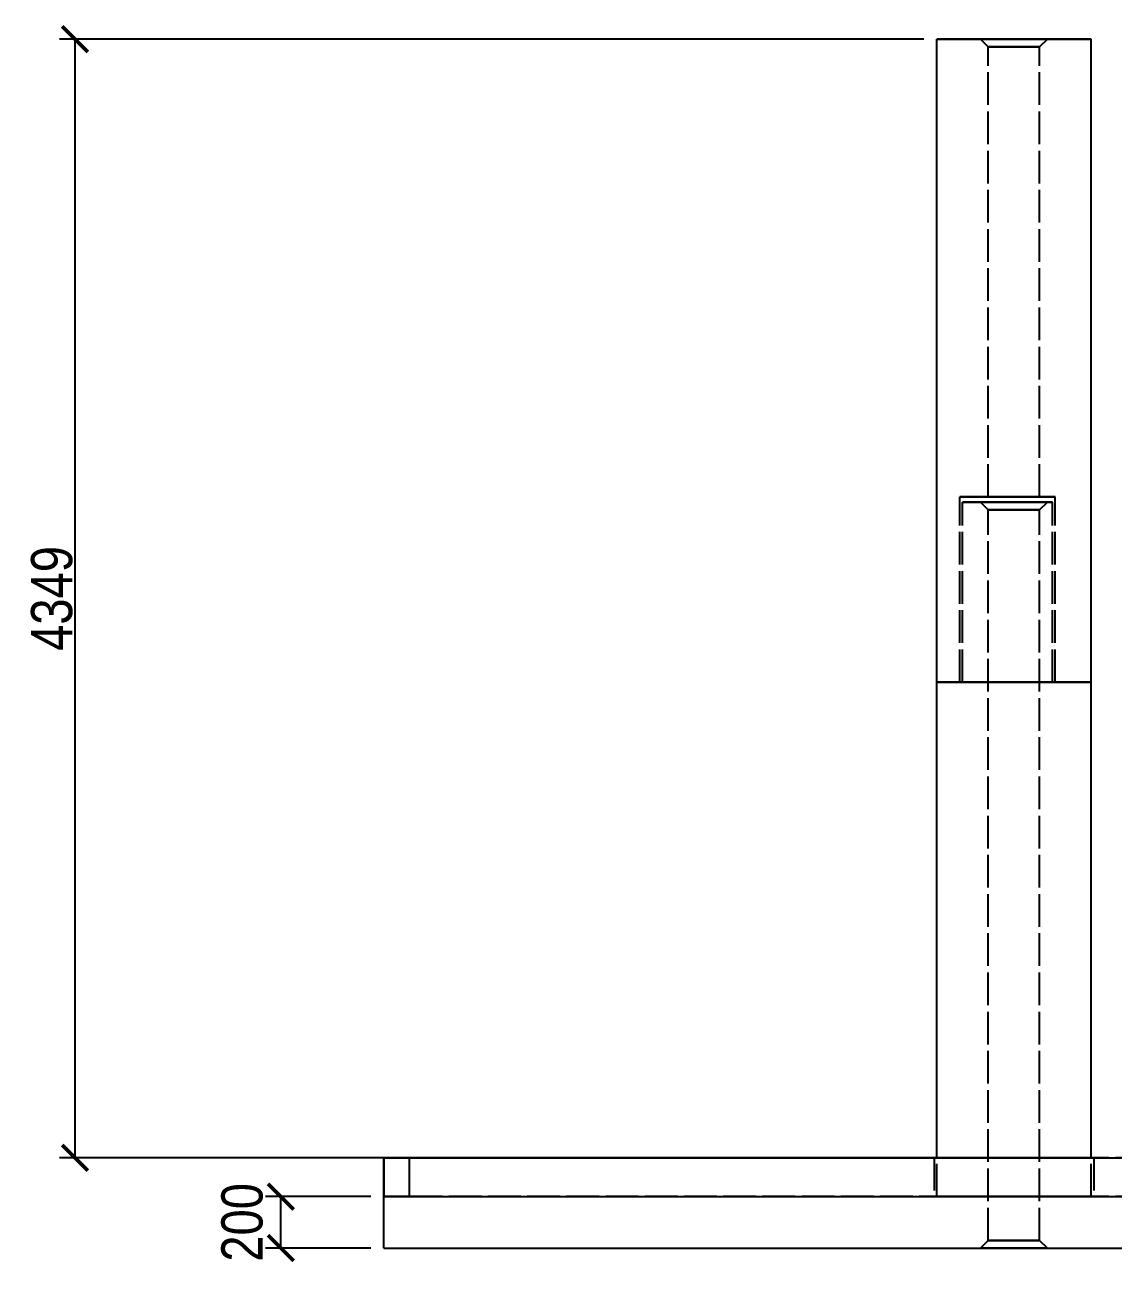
# Model space of a CAD drawing. Header units: millimetres. Extents: x -13 to 161, y -140 to 67.
# Drawn here: x -13.2 to 29.11, y 18.68 to 67.05 of the extents above; entities that cross this region are included whole.
import ezdxf

# ---------------------------------------------------------------- set-up
doc = ezdxf.new("R2010")
doc.units = ezdxf.units.MM
doc.linetypes.add('DASHED', pattern=[1.524, 1.27, -0.254])
for name, color, linetype in [('DIMS', 3, 'CONTINUOUS'), ('HIDDEN', 8, 'DASHED'), ('VISIBLE', 7, 'CONTINUOUS')]:
    doc.layers.add(name, color=color, linetype=linetype)
doc.styles.add('OpenSansCondensed-Light', font='OpenSansCondensed-Light.ttf')
doc.dimstyles.new('EZDXF', dxfattribs={"dimtxt": 0.25, "dimasz": 0.175, "dimexe": 0.375, "dimexo": 0.125, "dimgap": 0.1, "dimtad": 1, "dimlfac": 100, "dimzin": 12, "dimdsep": 46, "dimtxsty": 'OpenSansCondensed-Light', "dimblk": 'ARCHTICK', "dimcen": 2.5, "dimazin": 3, "dimtfac": 0.5, "dimtmove": 2, "dimatfit": 3})

# ---------------------------------------------------------------- blocks, each defined once
blk = doc.blocks.new('_ARCHTICK')
at = {"color": 0, "linetype": 'BYBLOCK', "const_width": 0.15}
blk.add_lwpolyline([(-0.5, -0.5), (0.5, 0.5)], dxfattribs=at)

msp = doc.modelspace()

# ---------------------------------------------------------------- linework, layer by layer
at = {"layer": 'HIDDEN'}
for points in [[(22.25, 66.5), (22.34524, 66.5), (22.44048, 66.5), (22.53571, 66.5), (22.63095, 66.5), (22.72619, 66.5), (22.82143, 66.5), (22.91667, 66.5), (23.0119, 66.5), (23.10714, 66.5), (23.20238, 66.5), (23.29762, 66.5), (23.39286, 66.5), (23.4881, 66.5), (23.58333, 66.5), (23.67857, 66.5), (23.77381, 66.5), (23.86905, 66.5), (23.96429, 66.5), (24.05952, 66.5), (24.15476, 66.5), (24.25, 66.5), (24.34524, 66.5), (24.44048, 66.5), (24.53571, 66.5), (24.63095, 66.5), (24.72619, 66.5), (24.82143, 66.5), (24.91667, 66.5), (25.0119, 66.5), (25.10714, 66.5), (25.20238, 66.5), (25.29762, 66.5), (25.39286, 66.5), (25.4881, 66.5), (25.58333, 66.5), (25.67857, 66.5), (25.77381, 66.5), (25.86905, 66.5), (25.96429, 66.5), (26.05952, 66.5), (26.15476, 66.5), (26.25, 66.5), (26.34524, 66.5), (26.44048, 66.5), (26.53571, 66.5), (26.63095, 66.5), (26.72619, 66.5), (26.82143, 66.5), (26.91667, 66.5), (27.0119, 66.5), (27.10714, 66.5), (27.20238, 66.5), (27.29762, 66.5), (27.39286, 66.5), (27.4881, 66.5), (27.58333, 66.5), (27.67857, 66.5), (27.77381, 66.5), (27.86905, 66.5), (27.96429, 66.5), (28.05952, 66.5), (28.15476, 66.5), (28.25, 66.5)], [(26.55, 66.5), (26.50873, 66.5), (26.46746, 66.5), (26.42619, 66.5), (26.38492, 66.5), (26.34365, 66.5), (26.30238, 66.5), (26.26111, 66.5), (26.21984, 66.5), (26.17857, 66.5), (26.1373, 66.5), (26.09603, 66.5), (26.05476, 66.5), (26.01349, 66.5), (25.97222, 66.5), (25.93095, 66.5), (25.88968, 66.5), (25.84841, 66.5), (25.80714, 66.5), (25.76587, 66.5), (25.7246, 66.5), (25.68333, 66.5), (25.64206, 66.5), (25.60079, 66.5), (25.55952, 66.5), (25.51825, 66.5), (25.47698, 66.5), (25.43571, 66.5), (25.39444, 66.5), (25.35317, 66.5), (25.3119, 66.5), (25.27063, 66.5), (25.22937, 66.5), (25.1881, 66.5), (25.14683, 66.5), (25.10556, 66.5), (25.06429, 66.5), (25.02302, 66.5), (24.98175, 66.5), (24.94048, 66.5), (24.89921, 66.5), (24.85794, 66.5), (24.81667, 66.5), (24.7754, 66.5), (24.73413, 66.5), (24.69286, 66.5), (24.65159, 66.5), (24.61032, 66.5), (24.56905, 66.5), (24.52778, 66.5), (24.48651, 66.5), (24.44524, 66.5), (24.40397, 66.5), (24.3627, 66.5), (24.32143, 66.5), (24.28016, 66.5), (24.23889, 66.5), (24.19762, 66.5), (24.15635, 66.5), (24.11508, 66.5), (24.07381, 66.5), (24.03254, 66.5), (23.99127, 66.5), (23.95, 66.5)], [(23.95, 66.5), (23.99127, 66.5), (24.03254, 66.5), (24.07381, 66.5), (24.11508, 66.5), (24.15635, 66.5), (24.19762, 66.5), (24.23889, 66.5), (24.28016, 66.5), (24.32143, 66.5), (24.3627, 66.5), (24.40397, 66.5), (24.44524, 66.5), (24.48651, 66.5), (24.52778, 66.5), (24.56905, 66.5), (24.61032, 66.5), (24.65159, 66.5), (24.69286, 66.5), (24.73413, 66.5), (24.7754, 66.5), (24.81667, 66.5), (24.85794, 66.5), (24.89921, 66.5), (24.94048, 66.5), (24.98175, 66.5), (25.02302, 66.5), (25.06429, 66.5), (25.10556, 66.5), (25.14683, 66.5), (25.1881, 66.5), (25.22937, 66.5), (25.27063, 66.5), (25.3119, 66.5), (25.35317, 66.5), (25.39444, 66.5), (25.43571, 66.5), (25.47698, 66.5), (25.51825, 66.5), (25.55952, 66.5), (25.60079, 66.5), (25.64206, 66.5), (25.68333, 66.5), (25.7246, 66.5), (25.76587, 66.5), (25.80714, 66.5), (25.84841, 66.5), (25.88968, 66.5), (25.93095, 66.5), (25.97222, 66.5), (26.01349, 66.5), (26.05476, 66.5), (26.09603, 66.5), (26.1373, 66.5), (26.17857, 66.5), (26.21984, 66.5), (26.26111, 66.5), (26.30238, 66.5), (26.34365, 66.5), (26.38492, 66.5), (26.42619, 66.5), (26.46746, 66.5), (26.50873, 66.5), (26.55, 66.5)], [(24.25, 66.2), (23.95, 66.5)], [(26.55, 66.5), (26.25, 66.2)], [(26.25, 66.2), (26.21825, 66.2), (26.18651, 66.2), (26.15476, 66.2), (26.12302, 66.2), (26.09127, 66.2), (26.05952, 66.2), (26.02778, 66.2), (25.99603, 66.2), (25.96429, 66.2), (25.93254, 66.2), (25.90079, 66.2), (25.86905, 66.2), (25.8373, 66.2), (25.80556, 66.2), (25.77381, 66.2), (25.74206, 66.2), (25.71032, 66.2), (25.67857, 66.2), (25.64683, 66.2), (25.61508, 66.2), (25.58333, 66.2), (25.55159, 66.2), (25.51984, 66.2), (25.4881, 66.2), (25.45635, 66.2), (25.4246, 66.2), (25.39286, 66.2), (25.36111, 66.2), (25.32937, 66.2), (25.29762, 66.2), (25.26587, 66.2), (25.23413, 66.2), (25.20238, 66.2), (25.17063, 66.2), (25.13889, 66.2), (25.10714, 66.2), (25.0754, 66.2), (25.04365, 66.2), (25.0119, 66.2), (24.98016, 66.2), (24.94841, 66.2), (24.91667, 66.2), (24.88492, 66.2), (24.85317, 66.2), (24.82143, 66.2), (24.78968, 66.2), (24.75794, 66.2), (24.72619, 66.2), (24.69444, 66.2), (24.6627, 66.2), (24.63095, 66.2), (24.59921, 66.2), (24.56746, 66.2), (24.53571, 66.2), (24.50397, 66.2), (24.47222, 66.2), (24.44048, 66.2), (24.40873, 66.2), (24.37698, 66.2), (24.34524, 66.2), (24.31349, 66.2), (24.28175, 66.2), (24.25, 66.2)], [(24.25, 66.2), (24.28175, 66.2), (24.31349, 66.2), (24.34524, 66.2), (24.37698, 66.2), (24.40873, 66.2), (24.44048, 66.2), (24.47222, 66.2), (24.50397, 66.2), (24.53571, 66.2), (24.56746, 66.2), (24.59921, 66.2), (24.63095, 66.2), (24.6627, 66.2), (24.69444, 66.2), (24.72619, 66.2), (24.75794, 66.2), (24.78968, 66.2), (24.82143, 66.2), (24.85317, 66.2), (24.88492, 66.2), (24.91667, 66.2), (24.94841, 66.2), (24.98016, 66.2), (25.0119, 66.2), (25.04365, 66.2), (25.0754, 66.2), (25.10714, 66.2), (25.13889, 66.2), (25.17063, 66.2), (25.20238, 66.2), (25.23413, 66.2), (25.26587, 66.2), (25.29762, 66.2), (25.32937, 66.2), (25.36111, 66.2), (25.39286, 66.2), (25.4246, 66.2), (25.45635, 66.2), (25.4881, 66.2), (25.51984, 66.2), (25.55159, 66.2), (25.58333, 66.2), (25.61508, 66.2), (25.64683, 66.2), (25.67857, 66.2), (25.71032, 66.2), (25.74206, 66.2), (25.77381, 66.2), (25.80556, 66.2), (25.8373, 66.2), (25.86905, 66.2), (25.90079, 66.2), (25.93254, 66.2), (25.96429, 66.2), (25.99603, 66.2), (26.02778, 66.2), (26.05952, 66.2), (26.09127, 66.2), (26.12302, 66.2), (26.15476, 66.2), (26.18651, 66.2), (26.21825, 66.2), (26.25, 66.2)], [(24.25, 48.7), (24.25, 66.2)], [(26.25, 48.7), (26.25, 66.2)], [(26.85, 48.7), (26.79127, 48.7), (26.73254, 48.7), (26.67381, 48.7), (26.61508, 48.7), (26.55635, 48.7), (26.49762, 48.7), (26.43889, 48.7), (26.38016, 48.7), (26.32143, 48.7), (26.2627, 48.7), (26.20397, 48.7), (26.14524, 48.7), (26.08651, 48.7), (26.02778, 48.7), (25.96905, 48.7), (25.91032, 48.7), (25.85159, 48.7), (25.79286, 48.7), (25.73413, 48.7), (25.6754, 48.7), (25.61667, 48.7), (25.55794, 48.7), (25.49921, 48.7), (25.44048, 48.7), (25.38175, 48.7), (25.32302, 48.7), (25.26429, 48.7), (25.20556, 48.7), (25.14683, 48.7), (25.0881, 48.7), (25.02937, 48.7), (24.97063, 48.7), (24.9119, 48.7), (24.85317, 48.7), (24.79444, 48.7), (24.73571, 48.7), (24.67698, 48.7), (24.61825, 48.7), (24.55952, 48.7), (24.50079, 48.7), (24.44206, 48.7), (24.38333, 48.7), (24.3246, 48.7), (24.26587, 48.7), (24.20714, 48.7), (24.14841, 48.7), (24.08968, 48.7), (24.03095, 48.7), (23.97222, 48.7), (23.91349, 48.7), (23.85476, 48.7), (23.79603, 48.7), (23.7373, 48.7), (23.67857, 48.7), (23.61984, 48.7), (23.56111, 48.7), (23.50238, 48.7), (23.44365, 48.7), (23.38492, 48.7), (23.32619, 48.7), (23.26746, 48.7), (23.20873, 48.7), (23.15, 48.7)], [(23.15, 48.7), (23.20873, 48.7), (23.26746, 48.7), (23.32619, 48.7), (23.38492, 48.7), (23.44365, 48.7), (23.50238, 48.7), (23.56111, 48.7), (23.61984, 48.7), (23.67857, 48.7), (23.7373, 48.7), (23.79603, 48.7), (23.85476, 48.7), (23.91349, 48.7), (23.97222, 48.7), (24.03095, 48.7), (24.08968, 48.7), (24.14841, 48.7), (24.20714, 48.7), (24.26587, 48.7), (24.3246, 48.7), (24.38333, 48.7), (24.44206, 48.7), (24.50079, 48.7), (24.55952, 48.7), (24.61825, 48.7), (24.67698, 48.7), (24.73571, 48.7), (24.79444, 48.7), (24.85317, 48.7), (24.9119, 48.7), (24.97063, 48.7), (25.02937, 48.7), (25.0881, 48.7), (25.14683, 48.7), (25.20556, 48.7), (25.26429, 48.7), (25.32302, 48.7), (25.38175, 48.7), (25.44048, 48.7), (25.49921, 48.7), (25.55794, 48.7), (25.61667, 48.7), (25.6754, 48.7), (25.73413, 48.7), (25.79286, 48.7), (25.85159, 48.7), (25.91032, 48.7), (25.96905, 48.7), (26.02778, 48.7), (26.08651, 48.7), (26.14524, 48.7), (26.20397, 48.7), (26.2627, 48.7), (26.32143, 48.7), (26.38016, 48.7), (26.43889, 48.7), (26.49762, 48.7), (26.55635, 48.7), (26.61508, 48.7), (26.67381, 48.7), (26.73254, 48.7), (26.79127, 48.7), (26.85, 48.7)], [(23.15, 41.5), (23.15, 48.7)], [(26.75, 48.5), (26.69444, 48.5), (26.63889, 48.5), (26.58333, 48.5), (26.52778, 48.5), (26.47222, 48.5), (26.41667, 48.5), (26.36111, 48.5), (26.30556, 48.5), (26.25, 48.5), (26.19444, 48.5), (26.13889, 48.5), (26.08333, 48.5), (26.02778, 48.5), (25.97222, 48.5), (25.91667, 48.5), (25.86111, 48.5), (25.80556, 48.5), (25.75, 48.5), (25.69444, 48.5), (25.63889, 48.5), (25.58333, 48.5), (25.52778, 48.5), (25.47222, 48.5), (25.41667, 48.5), (25.36111, 48.5), (25.30556, 48.5), (25.25, 48.5), (25.19444, 48.5), (25.13889, 48.5), (25.08333, 48.5), (25.02778, 48.5), (24.97222, 48.5), (24.91667, 48.5), (24.86111, 48.5), (24.80556, 48.5), (24.75, 48.5), (24.69444, 48.5), (24.63889, 48.5), (24.58333, 48.5), (24.52778, 48.5), (24.47222, 48.5), (24.41667, 48.5), (24.36111, 48.5), (24.30556, 48.5), (24.25, 48.5), (24.19444, 48.5), (24.13889, 48.5), (24.08333, 48.5), (24.02778, 48.5), (23.97222, 48.5), (23.91667, 48.5), (23.86111, 48.5), (23.80556, 48.5), (23.75, 48.5), (23.69444, 48.5), (23.63889, 48.5), (23.58333, 48.5), (23.52778, 48.5), (23.47222, 48.5), (23.41667, 48.5), (23.36111, 48.5), (23.30556, 48.5), (23.25, 48.5)], [(23.25, 48.5), (23.30556, 48.5), (23.36111, 48.5), (23.41667, 48.5), (23.47222, 48.5), (23.52778, 48.5), (23.58333, 48.5), (23.63889, 48.5), (23.69444, 48.5), (23.75, 48.5), (23.80556, 48.5), (23.86111, 48.5), (23.91667, 48.5), (23.97222, 48.5), (24.02778, 48.5), (24.08333, 48.5), (24.13889, 48.5), (24.19444, 48.5), (24.25, 48.5), (24.30556, 48.5), (24.36111, 48.5), (24.41667, 48.5), (24.47222, 48.5), (24.52778, 48.5), (24.58333, 48.5), (24.63889, 48.5), (24.69444, 48.5), (24.75, 48.5), (24.80556, 48.5), (24.86111, 48.5), (24.91667, 48.5), (24.97222, 48.5), (25.02778, 48.5), (25.08333, 48.5), (25.13889, 48.5), (25.19444, 48.5), (25.25, 48.5), (25.30556, 48.5), (25.36111, 48.5), (25.41667, 48.5), (25.47222, 48.5), (25.52778, 48.5), (25.58333, 48.5), (25.63889, 48.5), (25.69444, 48.5), (25.75, 48.5), (25.80556, 48.5), (25.86111, 48.5), (25.91667, 48.5), (25.97222, 48.5), (26.02778, 48.5), (26.08333, 48.5), (26.13889, 48.5), (26.19444, 48.5), (26.25, 48.5), (26.30556, 48.5), (26.36111, 48.5), (26.41667, 48.5), (26.47222, 48.5), (26.52778, 48.5), (26.58333, 48.5), (26.63889, 48.5), (26.69444, 48.5), (26.75, 48.5)], [(23.25, 41.5), (23.25, 48.5)], [(26.55, 48.5), (26.50873, 48.5), (26.46746, 48.5), (26.42619, 48.5), (26.38492, 48.5), (26.34365, 48.5), (26.30238, 48.5), (26.26111, 48.5), (26.21984, 48.5), (26.17857, 48.5), (26.1373, 48.5), (26.09603, 48.5), (26.05476, 48.5), (26.01349, 48.5), (25.97222, 48.5), (25.93095, 48.5), (25.88968, 48.5), (25.84841, 48.5), (25.80714, 48.5), (25.76587, 48.5), (25.7246, 48.5), (25.68333, 48.5), (25.64206, 48.5), (25.60079, 48.5), (25.55952, 48.5), (25.51825, 48.5), (25.47698, 48.5), (25.43571, 48.5), (25.39444, 48.5), (25.35317, 48.5), (25.3119, 48.5), (25.27063, 48.5), (25.22937, 48.5), (25.1881, 48.5), (25.14683, 48.5), (25.10556, 48.5), (25.06429, 48.5), (25.02302, 48.5), (24.98175, 48.5), (24.94048, 48.5), (24.89921, 48.5), (24.85794, 48.5), (24.81667, 48.5), (24.7754, 48.5), (24.73413, 48.5), (24.69286, 48.5), (24.65159, 48.5), (24.61032, 48.5), (24.56905, 48.5), (24.52778, 48.5), (24.48651, 48.5), (24.44524, 48.5), (24.40397, 48.5), (24.3627, 48.5), (24.32143, 48.5), (24.28016, 48.5), (24.23889, 48.5), (24.19762, 48.5), (24.15635, 48.5), (24.11508, 48.5), (24.07381, 48.5), (24.03254, 48.5), (23.99127, 48.5), (23.95, 48.5)], [(23.95, 48.5), (23.99127, 48.5), (24.03254, 48.5), (24.07381, 48.5), (24.11508, 48.5), (24.15635, 48.5), (24.19762, 48.5), (24.23889, 48.5), (24.28016, 48.5), (24.32143, 48.5), (24.3627, 48.5), (24.40397, 48.5), (24.44524, 48.5), (24.48651, 48.5), (24.52778, 48.5), (24.56905, 48.5), (24.61032, 48.5), (24.65159, 48.5), (24.69286, 48.5), (24.73413, 48.5), (24.7754, 48.5), (24.81667, 48.5), (24.85794, 48.5), (24.89921, 48.5), (24.94048, 48.5), (24.98175, 48.5), (25.02302, 48.5), (25.06429, 48.5), (25.10556, 48.5), (25.14683, 48.5), (25.1881, 48.5), (25.22937, 48.5), (25.27063, 48.5), (25.3119, 48.5), (25.35317, 48.5), (25.39444, 48.5), (25.43571, 48.5), (25.47698, 48.5), (25.51825, 48.5), (25.55952, 48.5), (25.60079, 48.5), (25.64206, 48.5), (25.68333, 48.5), (25.7246, 48.5), (25.76587, 48.5), (25.80714, 48.5), (25.84841, 48.5), (25.88968, 48.5), (25.93095, 48.5), (25.97222, 48.5), (26.01349, 48.5), (26.05476, 48.5), (26.09603, 48.5), (26.1373, 48.5), (26.17857, 48.5), (26.21984, 48.5), (26.26111, 48.5), (26.30238, 48.5), (26.34365, 48.5), (26.38492, 48.5), (26.42619, 48.5), (26.46746, 48.5), (26.50873, 48.5), (26.55, 48.5)], [(24.25, 48.2), (23.95, 48.5)], [(26.25, 48.7), (26.21825, 48.7), (26.18651, 48.7), (26.15476, 48.7), (26.12302, 48.7), (26.09127, 48.7), (26.05952, 48.7), (26.02778, 48.7), (25.99603, 48.7), (25.96429, 48.7), (25.93254, 48.7), (25.90079, 48.7), (25.86905, 48.7), (25.8373, 48.7), (25.80556, 48.7), (25.77381, 48.7), (25.74206, 48.7), (25.71032, 48.7), (25.67857, 48.7), (25.64683, 48.7), (25.61508, 48.7), (25.58333, 48.7), (25.55159, 48.7), (25.51984, 48.7), (25.4881, 48.7), (25.45635, 48.7), (25.4246, 48.7), (25.39286, 48.7), (25.36111, 48.7), (25.32937, 48.7), (25.29762, 48.7), (25.26587, 48.7), (25.23413, 48.7), (25.20238, 48.7), (25.17063, 48.7), (25.13889, 48.7), (25.10714, 48.7), (25.0754, 48.7), (25.04365, 48.7), (25.0119, 48.7), (24.98016, 48.7), (24.94841, 48.7), (24.91667, 48.7), (24.88492, 48.7), (24.85317, 48.7), (24.82143, 48.7), (24.78968, 48.7), (24.75794, 48.7), (24.72619, 48.7), (24.69444, 48.7), (24.6627, 48.7), (24.63095, 48.7), (24.59921, 48.7), (24.56746, 48.7), (24.53571, 48.7), (24.50397, 48.7), (24.47222, 48.7), (24.44048, 48.7), (24.40873, 48.7), (24.37698, 48.7), (24.34524, 48.7), (24.31349, 48.7), (24.28175, 48.7), (24.25, 48.7)], [(24.25, 48.7), (24.28175, 48.7), (24.31349, 48.7), (24.34524, 48.7), (24.37698, 48.7), (24.40873, 48.7), (24.44048, 48.7), (24.47222, 48.7), (24.50397, 48.7), (24.53571, 48.7), (24.56746, 48.7), (24.59921, 48.7), (24.63095, 48.7), (24.6627, 48.7), (24.69444, 48.7), (24.72619, 48.7), (24.75794, 48.7), (24.78968, 48.7), (24.82143, 48.7), (24.85317, 48.7), (24.88492, 48.7), (24.91667, 48.7), (24.94841, 48.7), (24.98016, 48.7), (25.0119, 48.7), (25.04365, 48.7), (25.0754, 48.7), (25.10714, 48.7), (25.13889, 48.7), (25.17063, 48.7), (25.20238, 48.7), (25.23413, 48.7), (25.26587, 48.7), (25.29762, 48.7), (25.32937, 48.7), (25.36111, 48.7), (25.39286, 48.7), (25.4246, 48.7), (25.45635, 48.7), (25.4881, 48.7), (25.51984, 48.7), (25.55159, 48.7), (25.58333, 48.7), (25.61508, 48.7), (25.64683, 48.7), (25.67857, 48.7), (25.71032, 48.7), (25.74206, 48.7), (25.77381, 48.7), (25.80556, 48.7), (25.8373, 48.7), (25.86905, 48.7), (25.90079, 48.7), (25.93254, 48.7), (25.96429, 48.7), (25.99603, 48.7), (26.02778, 48.7), (26.05952, 48.7), (26.09127, 48.7), (26.12302, 48.7), (26.15476, 48.7), (26.18651, 48.7), (26.21825, 48.7), (26.25, 48.7)], [(26.25, 48.2), (26.55, 48.5)], [(26.75, 41.5), (26.75, 48.5)], [(26.75, 41.5), (26.75, 48.5)], [(26.85, 41.5), (26.85, 48.7)], [(26.85, 41.5), (26.85, 48.7)], [(26.25, 48.2), (26.21825, 48.2), (26.18651, 48.2), (26.15476, 48.2), (26.12302, 48.2), (26.09127, 48.2), (26.05952, 48.2), (26.02778, 48.2), (25.99603, 48.2), (25.96429, 48.2), (25.93254, 48.2), (25.90079, 48.2), (25.86905, 48.2), (25.8373, 48.2), (25.80556, 48.2), (25.77381, 48.2), (25.74206, 48.2), (25.71032, 48.2), (25.67857, 48.2), (25.64683, 48.2), (25.61508, 48.2), (25.58333, 48.2), (25.55159, 48.2), (25.51984, 48.2), (25.4881, 48.2), (25.45635, 48.2), (25.4246, 48.2), (25.39286, 48.2), (25.36111, 48.2), (25.32937, 48.2), (25.29762, 48.2), (25.26587, 48.2), (25.23413, 48.2), (25.20238, 48.2), (25.17063, 48.2), (25.13889, 48.2), (25.10714, 48.2), (25.0754, 48.2), (25.04365, 48.2), (25.0119, 48.2), (24.98016, 48.2), (24.94841, 48.2), (24.91667, 48.2), (24.88492, 48.2), (24.85317, 48.2), (24.82143, 48.2), (24.78968, 48.2), (24.75794, 48.2), (24.72619, 48.2), (24.69444, 48.2), (24.6627, 48.2), (24.63095, 48.2), (24.59921, 48.2), (24.56746, 48.2), (24.53571, 48.2), (24.50397, 48.2), (24.47222, 48.2), (24.44048, 48.2), (24.40873, 48.2), (24.37698, 48.2), (24.34524, 48.2), (24.31349, 48.2), (24.28175, 48.2), (24.25, 48.2)], [(24.25, 48.2), (24.28175, 48.2), (24.31349, 48.2), (24.34524, 48.2), (24.37698, 48.2), (24.40873, 48.2), (24.44048, 48.2), (24.47222, 48.2), (24.50397, 48.2), (24.53571, 48.2), (24.56746, 48.2), (24.59921, 48.2), (24.63095, 48.2), (24.6627, 48.2), (24.69444, 48.2), (24.72619, 48.2), (24.75794, 48.2), (24.78968, 48.2), (24.82143, 48.2), (24.85317, 48.2), (24.88492, 48.2), (24.91667, 48.2), (24.94841, 48.2), (24.98016, 48.2), (25.0119, 48.2), (25.04365, 48.2), (25.0754, 48.2), (25.10714, 48.2), (25.13889, 48.2), (25.17063, 48.2), (25.20238, 48.2), (25.23413, 48.2), (25.26587, 48.2), (25.29762, 48.2), (25.32937, 48.2), (25.36111, 48.2), (25.39286, 48.2), (25.4246, 48.2), (25.45635, 48.2), (25.4881, 48.2), (25.51984, 48.2), (25.55159, 48.2), (25.58333, 48.2), (25.61508, 48.2), (25.64683, 48.2), (25.67857, 48.2), (25.71032, 48.2), (25.74206, 48.2), (25.77381, 48.2), (25.80556, 48.2), (25.8373, 48.2), (25.86905, 48.2), (25.90079, 48.2), (25.93254, 48.2), (25.96429, 48.2), (25.99603, 48.2), (26.02778, 48.2), (26.05952, 48.2), (26.09127, 48.2), (26.12302, 48.2), (26.15476, 48.2), (26.18651, 48.2), (26.21825, 48.2), (26.25, 48.2)], [(24.25, 19.8), (24.25, 48.2)], [(26.25, 19.8), (26.25, 48.2)], [(22.25, 41.5), (22.34524, 41.5), (22.44048, 41.5), (22.53571, 41.5), (22.63095, 41.5), (22.72619, 41.5), (22.82143, 41.5), (22.91667, 41.5), (23.0119, 41.5), (23.10714, 41.5), (23.20238, 41.5), (23.29762, 41.5), (23.39286, 41.5), (23.4881, 41.5), (23.58333, 41.5), (23.67857, 41.5), (23.77381, 41.5), (23.86905, 41.5), (23.96429, 41.5), (24.05952, 41.5), (24.15476, 41.5), (24.25, 41.5), (24.34524, 41.5), (24.44048, 41.5), (24.53571, 41.5), (24.63095, 41.5), (24.72619, 41.5), (24.82143, 41.5), (24.91667, 41.5), (25.0119, 41.5), (25.10714, 41.5), (25.20238, 41.5), (25.29762, 41.5), (25.39286, 41.5), (25.4881, 41.5), (25.58333, 41.5), (25.67857, 41.5), (25.77381, 41.5), (25.86905, 41.5), (25.96429, 41.5), (26.05952, 41.5), (26.15476, 41.5), (26.25, 41.5), (26.34524, 41.5), (26.44048, 41.5), (26.53571, 41.5), (26.63095, 41.5), (26.72619, 41.5), (26.82143, 41.5), (26.91667, 41.5), (27.0119, 41.5), (27.10714, 41.5), (27.20238, 41.5), (27.29762, 41.5), (27.39286, 41.5), (27.4881, 41.5), (27.58333, 41.5), (27.67857, 41.5), (27.77381, 41.5), (27.86905, 41.5), (27.96429, 41.5), (28.05952, 41.5), (28.15476, 41.5), (28.25, 41.5)], [(22.25, 41.5), (22.34524, 41.5), (22.44048, 41.5), (22.53571, 41.5), (22.63095, 41.5), (22.72619, 41.5), (22.82143, 41.5), (22.91667, 41.5), (23.0119, 41.5), (23.10714, 41.5), (23.20238, 41.5), (23.29762, 41.5), (23.39286, 41.5), (23.4881, 41.5), (23.58333, 41.5), (23.67857, 41.5), (23.77381, 41.5), (23.86905, 41.5), (23.96429, 41.5), (24.05952, 41.5), (24.15476, 41.5), (24.25, 41.5), (24.34524, 41.5), (24.44048, 41.5), (24.53571, 41.5), (24.63095, 41.5), (24.72619, 41.5), (24.82143, 41.5), (24.91667, 41.5), (25.0119, 41.5), (25.10714, 41.5), (25.20238, 41.5), (25.29762, 41.5), (25.39286, 41.5), (25.4881, 41.5), (25.58333, 41.5), (25.67857, 41.5), (25.77381, 41.5), (25.86905, 41.5), (25.96429, 41.5), (26.05952, 41.5), (26.15476, 41.5), (26.25, 41.5), (26.34524, 41.5), (26.44048, 41.5), (26.53571, 41.5), (26.63095, 41.5), (26.72619, 41.5), (26.82143, 41.5), (26.91667, 41.5), (27.0119, 41.5), (27.10714, 41.5), (27.20238, 41.5), (27.29762, 41.5), (27.39286, 41.5), (27.4881, 41.5), (27.58333, 41.5), (27.67857, 41.5), (27.77381, 41.5), (27.86905, 41.5), (27.96429, 41.5), (28.05952, 41.5), (28.15476, 41.5), (28.25, 41.5)], [(26.85, 41.5), (26.79127, 41.5), (26.73254, 41.5), (26.67381, 41.5), (26.61508, 41.5), (26.55635, 41.5), (26.49762, 41.5), (26.43889, 41.5), (26.38016, 41.5), (26.32143, 41.5), (26.2627, 41.5), (26.20397, 41.5), (26.14524, 41.5), (26.08651, 41.5), (26.02778, 41.5), (25.96905, 41.5), (25.91032, 41.5), (25.85159, 41.5), (25.79286, 41.5), (25.73413, 41.5), (25.6754, 41.5), (25.61667, 41.5), (25.55794, 41.5), (25.49921, 41.5), (25.44048, 41.5), (25.38175, 41.5), (25.32302, 41.5), (25.26429, 41.5), (25.20556, 41.5), (25.14683, 41.5), (25.0881, 41.5), (25.02937, 41.5), (24.97063, 41.5), (24.9119, 41.5), (24.85317, 41.5), (24.79444, 41.5), (24.73571, 41.5), (24.67698, 41.5), (24.61825, 41.5), (24.55952, 41.5), (24.50079, 41.5), (24.44206, 41.5), (24.38333, 41.5), (24.3246, 41.5), (24.26587, 41.5), (24.20714, 41.5), (24.14841, 41.5), (24.08968, 41.5), (24.03095, 41.5), (23.97222, 41.5), (23.91349, 41.5), (23.85476, 41.5), (23.79603, 41.5), (23.7373, 41.5), (23.67857, 41.5), (23.61984, 41.5), (23.56111, 41.5), (23.50238, 41.5), (23.44365, 41.5), (23.38492, 41.5), (23.32619, 41.5), (23.26746, 41.5), (23.20873, 41.5), (23.15, 41.5)], [(23.15, 41.5), (23.20873, 41.5), (23.26746, 41.5), (23.32619, 41.5), (23.38492, 41.5), (23.44365, 41.5), (23.50238, 41.5), (23.56111, 41.5), (23.61984, 41.5), (23.67857, 41.5), (23.7373, 41.5), (23.79603, 41.5), (23.85476, 41.5), (23.91349, 41.5), (23.97222, 41.5), (24.03095, 41.5), (24.08968, 41.5), (24.14841, 41.5), (24.20714, 41.5), (24.26587, 41.5), (24.3246, 41.5), (24.38333, 41.5), (24.44206, 41.5), (24.50079, 41.5), (24.55952, 41.5), (24.61825, 41.5), (24.67698, 41.5), (24.73571, 41.5), (24.79444, 41.5), (24.85317, 41.5), (24.9119, 41.5), (24.97063, 41.5), (25.02937, 41.5), (25.0881, 41.5), (25.14683, 41.5), (25.20556, 41.5), (25.26429, 41.5), (25.32302, 41.5), (25.38175, 41.5), (25.44048, 41.5), (25.49921, 41.5), (25.55794, 41.5), (25.61667, 41.5), (25.6754, 41.5), (25.73413, 41.5), (25.79286, 41.5), (25.85159, 41.5), (25.91032, 41.5), (25.96905, 41.5), (26.02778, 41.5), (26.08651, 41.5), (26.14524, 41.5), (26.20397, 41.5), (26.2627, 41.5), (26.32143, 41.5), (26.38016, 41.5), (26.43889, 41.5), (26.49762, 41.5), (26.55635, 41.5), (26.61508, 41.5), (26.67381, 41.5), (26.73254, 41.5), (26.79127, 41.5), (26.85, 41.5)], [(26.75, 41.5), (26.69444, 41.5), (26.63889, 41.5), (26.58333, 41.5), (26.52778, 41.5), (26.47222, 41.5), (26.41667, 41.5), (26.36111, 41.5), (26.30556, 41.5), (26.25, 41.5), (26.19444, 41.5), (26.13889, 41.5), (26.08333, 41.5), (26.02778, 41.5), (25.97222, 41.5), (25.91667, 41.5), (25.86111, 41.5), (25.80556, 41.5), (25.75, 41.5), (25.69444, 41.5), (25.63889, 41.5), (25.58333, 41.5), (25.52778, 41.5), (25.47222, 41.5), (25.41667, 41.5), (25.36111, 41.5), (25.30556, 41.5), (25.25, 41.5), (25.19444, 41.5), (25.13889, 41.5), (25.08333, 41.5), (25.02778, 41.5), (24.97222, 41.5), (24.91667, 41.5), (24.86111, 41.5), (24.80556, 41.5), (24.75, 41.5), (24.69444, 41.5), (24.63889, 41.5), (24.58333, 41.5), (24.52778, 41.5), (24.47222, 41.5), (24.41667, 41.5), (24.36111, 41.5), (24.30556, 41.5), (24.25, 41.5), (24.19444, 41.5), (24.13889, 41.5), (24.08333, 41.5), (24.02778, 41.5), (23.97222, 41.5), (23.91667, 41.5), (23.86111, 41.5), (23.80556, 41.5), (23.75, 41.5), (23.69444, 41.5), (23.63889, 41.5), (23.58333, 41.5), (23.52778, 41.5), (23.47222, 41.5), (23.41667, 41.5), (23.36111, 41.5), (23.30556, 41.5), (23.25, 41.5)], [(23.25, 41.5), (23.30556, 41.5), (23.36111, 41.5), (23.41667, 41.5), (23.47222, 41.5), (23.52778, 41.5), (23.58333, 41.5), (23.63889, 41.5), (23.69444, 41.5), (23.75, 41.5), (23.80556, 41.5), (23.86111, 41.5), (23.91667, 41.5), (23.97222, 41.5), (24.02778, 41.5), (24.08333, 41.5), (24.13889, 41.5), (24.19444, 41.5), (24.25, 41.5), (24.30556, 41.5), (24.36111, 41.5), (24.41667, 41.5), (24.47222, 41.5), (24.52778, 41.5), (24.58333, 41.5), (24.63889, 41.5), (24.69444, 41.5), (24.75, 41.5), (24.80556, 41.5), (24.86111, 41.5), (24.91667, 41.5), (24.97222, 41.5), (25.02778, 41.5), (25.08333, 41.5), (25.13889, 41.5), (25.19444, 41.5), (25.25, 41.5), (25.30556, 41.5), (25.36111, 41.5), (25.41667, 41.5), (25.47222, 41.5), (25.52778, 41.5), (25.58333, 41.5), (25.63889, 41.5), (25.69444, 41.5), (25.75, 41.5), (25.80556, 41.5), (25.86111, 41.5), (25.91667, 41.5), (25.97222, 41.5), (26.02778, 41.5), (26.08333, 41.5), (26.13889, 41.5), (26.19444, 41.5), (26.25, 41.5), (26.30556, 41.5), (26.36111, 41.5), (26.41667, 41.5), (26.47222, 41.5), (26.52778, 41.5), (26.58333, 41.5), (26.63889, 41.5), (26.69444, 41.5), (26.75, 41.5)], [(1.75, 23.01), (1.73413, 23.01), (1.71825, 23.01), (1.70238, 23.01), (1.68651, 23.01), (1.67063, 23.01), (1.65476, 23.01), (1.63889, 23.01), (1.62302, 23.01), (1.60714, 23.01), (1.59127, 23.01), (1.5754, 23.01), (1.55952, 23.01), (1.54365, 23.01), (1.52778, 23.01), (1.5119, 23.01), (1.49603, 23.01), (1.48016, 23.01), (1.46429, 23.01), (1.44841, 23.01), (1.43254, 23.01), (1.41667, 23.01), (1.40079, 23.01), (1.38492, 23.01), (1.36905, 23.01), (1.35317, 23.01), (1.3373, 23.01), (1.32143, 23.01), (1.30556, 23.01), (1.28968, 23.01), (1.27381, 23.01), (1.25794, 23.01), (1.24206, 23.01), (1.22619, 23.01), (1.21032, 23.01), (1.19444, 23.01), (1.17857, 23.01), (1.1627, 23.01), (1.14683, 23.01), (1.13095, 23.01), (1.11508, 23.01), (1.09921, 23.01), (1.08333, 23.01), (1.06746, 23.01), (1.05159, 23.01), (1.03571, 23.01), (1.01984, 23.01), (1.00397, 23.01), (0.9881, 23.01), (0.97222, 23.01), (0.95635, 23.01), (0.94048, 23.01), (0.9246, 23.01), (0.90873, 23.01), (0.89286, 23.01), (0.87698, 23.01), (0.86111, 23.01), (0.84524, 23.01), (0.82937, 23.01), (0.81349, 23.01), (0.79762, 23.01), (0.78175, 23.01), (0.76587, 23.01), (0.75, 23.01)], [(0.75, 21.5), (0.75, 23.01)], [(48.75, 23.01), (1.75, 23.01)], [(1.75, 21.5), (1.75, 23.01)], [(25.25, 23.01), (25.20079, 23.01), (25.15159, 23.01), (25.10238, 23.01), (25.05317, 23.01), (25.00397, 23.01), (24.95476, 23.01), (24.90556, 23.01), (24.85635, 23.01), (24.80714, 23.01), (24.75794, 23.01), (24.70873, 23.01), (24.65952, 23.01), (24.61032, 23.01), (24.56111, 23.01), (24.5119, 23.01), (24.4627, 23.01), (24.41349, 23.01), (24.36429, 23.01), (24.31508, 23.01), (24.26587, 23.01), (24.21667, 23.01), (24.16746, 23.01), (24.11825, 23.01), (24.06905, 23.01), (24.01984, 23.01), (23.97063, 23.01), (23.92143, 23.01), (23.87222, 23.01), (23.82302, 23.01), (23.77381, 23.01), (23.7246, 23.01), (23.6754, 23.01), (23.62619, 23.01), (23.57698, 23.01), (23.52778, 23.01), (23.47857, 23.01), (23.42937, 23.01), (23.38016, 23.01), (23.33095, 23.01), (23.28175, 23.01), (23.23254, 23.01), (23.18333, 23.01), (23.13413, 23.01), (23.08492, 23.01), (23.03571, 23.01), (22.98651, 23.01), (22.9373, 23.01), (22.8881, 23.01), (22.83889, 23.01), (22.78968, 23.01), (22.74048, 23.01), (22.69127, 23.01), (22.64206, 23.01), (22.59286, 23.01), (22.54365, 23.01), (22.49444, 23.01), (22.44524, 23.01), (22.39603, 23.01), (22.34683, 23.01), (22.29762, 23.01), (22.24841, 23.01), (22.19921, 23.01), (22.15, 23.01)], [(22.15, 23.01), (22.24841, 23.01), (22.34683, 23.01), (22.44524, 23.01), (22.54365, 23.01), (22.64206, 23.01), (22.74048, 23.01), (22.83889, 23.01), (22.9373, 23.01), (23.03571, 23.01), (23.13413, 23.01), (23.23254, 23.01), (23.33095, 23.01), (23.42937, 23.01), (23.52778, 23.01), (23.62619, 23.01), (23.7246, 23.01), (23.82302, 23.01), (23.92143, 23.01), (24.01984, 23.01), (24.11825, 23.01), (24.21667, 23.01), (24.31508, 23.01), (24.41349, 23.01), (24.5119, 23.01), (24.61032, 23.01), (24.70873, 23.01), (24.80714, 23.01), (24.90556, 23.01), (25.00397, 23.01), (25.10238, 23.01), (25.20079, 23.01), (25.29921, 23.01), (25.39762, 23.01), (25.49603, 23.01), (25.59444, 23.01), (25.69286, 23.01), (25.79127, 23.01), (25.88968, 23.01), (25.9881, 23.01), (26.08651, 23.01), (26.18492, 23.01), (26.28333, 23.01), (26.38175, 23.01), (26.48016, 23.01), (26.57857, 23.01), (26.67698, 23.01), (26.7754, 23.01), (26.87381, 23.01), (26.97222, 23.01), (27.07063, 23.01), (27.16905, 23.01), (27.26746, 23.01), (27.36587, 23.01), (27.46429, 23.01), (27.5627, 23.01), (27.66111, 23.01), (27.75952, 23.01), (27.85794, 23.01), (27.95635, 23.01), (28.05476, 23.01), (28.15317, 23.01), (28.25159, 23.01), (28.35, 23.01)], [(22.15, 23.01), (22.15, 21.5)], [(22.25, 21.5), (22.25, 23.01)], [(28.35, 23.01), (28.30079, 23.01), (28.25159, 23.01), (28.20238, 23.01), (28.15317, 23.01), (28.10397, 23.01), (28.05476, 23.01), (28.00556, 23.01), (27.95635, 23.01), (27.90714, 23.01), (27.85794, 23.01), (27.80873, 23.01), (27.75952, 23.01), (27.71032, 23.01), (27.66111, 23.01), (27.6119, 23.01), (27.5627, 23.01), (27.51349, 23.01), (27.46429, 23.01), (27.41508, 23.01), (27.36587, 23.01), (27.31667, 23.01), (27.26746, 23.01), (27.21825, 23.01), (27.16905, 23.01), (27.11984, 23.01), (27.07063, 23.01), (27.02143, 23.01), (26.97222, 23.01), (26.92302, 23.01), (26.87381, 23.01), (26.8246, 23.01), (26.7754, 23.01), (26.72619, 23.01), (26.67698, 23.01), (26.62778, 23.01), (26.57857, 23.01), (26.52937, 23.01), (26.48016, 23.01), (26.43095, 23.01), (26.38175, 23.01), (26.33254, 23.01), (26.28333, 23.01), (26.23413, 23.01), (26.18492, 23.01), (26.13571, 23.01), (26.08651, 23.01), (26.0373, 23.01), (25.9881, 23.01), (25.93889, 23.01), (25.88968, 23.01), (25.84048, 23.01), (25.79127, 23.01), (25.74206, 23.01), (25.69286, 23.01), (25.64365, 23.01), (25.59444, 23.01), (25.54524, 23.01), (25.49603, 23.01), (25.44683, 23.01), (25.39762, 23.01), (25.34841, 23.01), (25.29921, 23.01), (25.25, 23.01)], [(28.25, 21.5), (28.25, 23.01)], [(28.35, 23.01), (28.35, 21.5)], [(1.75, 21.5), (1.73413, 21.5), (1.71825, 21.5), (1.70238, 21.5), (1.68651, 21.5), (1.67063, 21.5), (1.65476, 21.5), (1.63889, 21.5), (1.62302, 21.5), (1.60714, 21.5), (1.59127, 21.5), (1.5754, 21.5), (1.55952, 21.5), (1.54365, 21.5), (1.52778, 21.5), (1.5119, 21.5), (1.49603, 21.5), (1.48016, 21.5), (1.46429, 21.5), (1.44841, 21.5), (1.43254, 21.5), (1.41667, 21.5), (1.40079, 21.5), (1.38492, 21.5), (1.36905, 21.5), (1.35317, 21.5), (1.3373, 21.5), (1.32143, 21.5), (1.30556, 21.5), (1.28968, 21.5), (1.27381, 21.5), (1.25794, 21.5), (1.24206, 21.5), (1.22619, 21.5), (1.21032, 21.5), (1.19444, 21.5), (1.17857, 21.5), (1.1627, 21.5), (1.14683, 21.5), (1.13095, 21.5), (1.11508, 21.5), (1.09921, 21.5), (1.08333, 21.5), (1.06746, 21.5), (1.05159, 21.5), (1.03571, 21.5), (1.01984, 21.5), (1.00397, 21.5), (0.9881, 21.5), (0.97222, 21.5), (0.95635, 21.5), (0.94048, 21.5), (0.9246, 21.5), (0.90873, 21.5), (0.89286, 21.5), (0.87698, 21.5), (0.86111, 21.5), (0.84524, 21.5), (0.82937, 21.5), (0.81349, 21.5), (0.79762, 21.5), (0.78175, 21.5), (0.76587, 21.5), (0.75, 21.5)], [(0.75, 19.5), (0.75, 21.5)], [(0.75, 21.5), (49.75, 21.5)], [(0.75, 21.5), (49.75, 21.5)], [(48.75, 21.5), (1.75, 21.5)], [(25.25, 21.5), (25.20079, 21.5), (25.15159, 21.5), (25.10238, 21.5), (25.05317, 21.5), (25.00397, 21.5), (24.95476, 21.5), (24.90556, 21.5), (24.85635, 21.5), (24.80714, 21.5), (24.75794, 21.5), (24.70873, 21.5), (24.65952, 21.5), (24.61032, 21.5), (24.56111, 21.5), (24.5119, 21.5), (24.4627, 21.5), (24.41349, 21.5), (24.36429, 21.5), (24.31508, 21.5), (24.26587, 21.5), (24.21667, 21.5), (24.16746, 21.5), (24.11825, 21.5), (24.06905, 21.5), (24.01984, 21.5), (23.97063, 21.5), (23.92143, 21.5), (23.87222, 21.5), (23.82302, 21.5), (23.77381, 21.5), (23.7246, 21.5), (23.6754, 21.5), (23.62619, 21.5), (23.57698, 21.5), (23.52778, 21.5), (23.47857, 21.5), (23.42937, 21.5), (23.38016, 21.5), (23.33095, 21.5), (23.28175, 21.5), (23.23254, 21.5), (23.18333, 21.5), (23.13413, 21.5), (23.08492, 21.5), (23.03571, 21.5), (22.98651, 21.5), (22.9373, 21.5), (22.8881, 21.5), (22.83889, 21.5), (22.78968, 21.5), (22.74048, 21.5), (22.69127, 21.5), (22.64206, 21.5), (22.59286, 21.5), (22.54365, 21.5), (22.49444, 21.5), (22.44524, 21.5), (22.39603, 21.5), (22.34683, 21.5), (22.29762, 21.5), (22.24841, 21.5), (22.19921, 21.5), (22.15, 21.5)], [(22.15, 21.5), (22.24841, 21.5), (22.34683, 21.5), (22.44524, 21.5), (22.54365, 21.5), (22.64206, 21.5), (22.74048, 21.5), (22.83889, 21.5), (22.9373, 21.5), (23.03571, 21.5), (23.13413, 21.5), (23.23254, 21.5), (23.33095, 21.5), (23.42937, 21.5), (23.52778, 21.5), (23.62619, 21.5), (23.7246, 21.5), (23.82302, 21.5), (23.92143, 21.5), (24.01984, 21.5), (24.11825, 21.5), (24.21667, 21.5), (24.31508, 21.5), (24.41349, 21.5), (24.5119, 21.5), (24.61032, 21.5), (24.70873, 21.5), (24.80714, 21.5), (24.90556, 21.5), (25.00397, 21.5), (25.10238, 21.5), (25.20079, 21.5), (25.29921, 21.5), (25.39762, 21.5), (25.49603, 21.5), (25.59444, 21.5), (25.69286, 21.5), (25.79127, 21.5), (25.88968, 21.5), (25.9881, 21.5), (26.08651, 21.5), (26.18492, 21.5), (26.28333, 21.5), (26.38175, 21.5), (26.48016, 21.5), (26.57857, 21.5), (26.67698, 21.5), (26.7754, 21.5), (26.87381, 21.5), (26.97222, 21.5), (27.07063, 21.5), (27.16905, 21.5), (27.26746, 21.5), (27.36587, 21.5), (27.46429, 21.5), (27.5627, 21.5), (27.66111, 21.5), (27.75952, 21.5), (27.85794, 21.5), (27.95635, 21.5), (28.05476, 21.5), (28.15317, 21.5), (28.25159, 21.5), (28.35, 21.5)], [(28.25, 21.5), (28.15476, 21.5), (28.05952, 21.5), (27.96429, 21.5), (27.86905, 21.5), (27.77381, 21.5), (27.67857, 21.5), (27.58333, 21.5), (27.4881, 21.5), (27.39286, 21.5), (27.29762, 21.5), (27.20238, 21.5), (27.10714, 21.5), (27.0119, 21.5), (26.91667, 21.5), (26.82143, 21.5), (26.72619, 21.5), (26.63095, 21.5), (26.53571, 21.5), (26.44048, 21.5), (26.34524, 21.5), (26.25, 21.5), (26.15476, 21.5), (26.05952, 21.5), (25.96429, 21.5), (25.86905, 21.5), (25.77381, 21.5), (25.67857, 21.5), (25.58333, 21.5), (25.4881, 21.5), (25.39286, 21.5), (25.29762, 21.5), (25.20238, 21.5), (25.10714, 21.5), (25.0119, 21.5), (24.91667, 21.5), (24.82143, 21.5), (24.72619, 21.5), (24.63095, 21.5), (24.53571, 21.5), (24.44048, 21.5), (24.34524, 21.5), (24.25, 21.5), (24.15476, 21.5), (24.05952, 21.5), (23.96429, 21.5), (23.86905, 21.5), (23.77381, 21.5), (23.67857, 21.5), (23.58333, 21.5), (23.4881, 21.5), (23.39286, 21.5), (23.29762, 21.5), (23.20238, 21.5), (23.10714, 21.5), (23.0119, 21.5), (22.91667, 21.5), (22.82143, 21.5), (22.72619, 21.5), (22.63095, 21.5), (22.53571, 21.5), (22.44048, 21.5), (22.34524, 21.5), (22.25, 21.5)], [(22.25, 21.5), (22.34524, 21.5), (22.44048, 21.5), (22.53571, 21.5), (22.63095, 21.5), (22.72619, 21.5), (22.82143, 21.5), (22.91667, 21.5), (23.0119, 21.5), (23.10714, 21.5), (23.20238, 21.5), (23.29762, 21.5), (23.39286, 21.5), (23.4881, 21.5), (23.58333, 21.5), (23.67857, 21.5), (23.77381, 21.5), (23.86905, 21.5), (23.96429, 21.5), (24.05952, 21.5), (24.15476, 21.5), (24.25, 21.5), (24.34524, 21.5), (24.44048, 21.5), (24.53571, 21.5), (24.63095, 21.5), (24.72619, 21.5), (24.82143, 21.5), (24.91667, 21.5), (25.0119, 21.5), (25.10714, 21.5), (25.20238, 21.5), (25.29762, 21.5), (25.39286, 21.5), (25.4881, 21.5), (25.58333, 21.5), (25.67857, 21.5), (25.77381, 21.5), (25.86905, 21.5), (25.96429, 21.5), (26.05952, 21.5), (26.15476, 21.5), (26.25, 21.5), (26.34524, 21.5), (26.44048, 21.5), (26.53571, 21.5), (26.63095, 21.5), (26.72619, 21.5), (26.82143, 21.5), (26.91667, 21.5), (27.0119, 21.5), (27.10714, 21.5), (27.20238, 21.5), (27.29762, 21.5), (27.39286, 21.5), (27.4881, 21.5), (27.58333, 21.5), (27.67857, 21.5), (27.77381, 21.5), (27.86905, 21.5), (27.96429, 21.5), (28.05952, 21.5), (28.15476, 21.5), (28.25, 21.5)], [(28.35, 21.5), (28.30079, 21.5), (28.25159, 21.5), (28.20238, 21.5), (28.15317, 21.5), (28.10397, 21.5), (28.05476, 21.5), (28.00556, 21.5), (27.95635, 21.5), (27.90714, 21.5), (27.85794, 21.5), (27.80873, 21.5), (27.75952, 21.5), (27.71032, 21.5), (27.66111, 21.5), (27.6119, 21.5), (27.5627, 21.5), (27.51349, 21.5), (27.46429, 21.5), (27.41508, 21.5), (27.36587, 21.5), (27.31667, 21.5), (27.26746, 21.5), (27.21825, 21.5), (27.16905, 21.5), (27.11984, 21.5), (27.07063, 21.5), (27.02143, 21.5), (26.97222, 21.5), (26.92302, 21.5), (26.87381, 21.5), (26.8246, 21.5), (26.7754, 21.5), (26.72619, 21.5), (26.67698, 21.5), (26.62778, 21.5), (26.57857, 21.5), (26.52937, 21.5), (26.48016, 21.5), (26.43095, 21.5), (26.38175, 21.5), (26.33254, 21.5), (26.28333, 21.5), (26.23413, 21.5), (26.18492, 21.5), (26.13571, 21.5), (26.08651, 21.5), (26.0373, 21.5), (25.9881, 21.5), (25.93889, 21.5), (25.88968, 21.5), (25.84048, 21.5), (25.79127, 21.5), (25.74206, 21.5), (25.69286, 21.5), (25.64365, 21.5), (25.59444, 21.5), (25.54524, 21.5), (25.49603, 21.5), (25.44683, 21.5), (25.39762, 21.5), (25.34841, 21.5), (25.29921, 21.5), (25.25, 21.5)], [(0.75, 19.5), (49.75, 19.5)], [(24.25, 19.8), (23.95, 19.5)], [(26.55, 19.5), (26.50873, 19.5), (26.46746, 19.5), (26.42619, 19.5), (26.38492, 19.5), (26.34365, 19.5), (26.30238, 19.5), (26.26111, 19.5), (26.21984, 19.5), (26.17857, 19.5), (26.1373, 19.5), (26.09603, 19.5), (26.05476, 19.5), (26.01349, 19.5), (25.97222, 19.5), (25.93095, 19.5), (25.88968, 19.5), (25.84841, 19.5), (25.80714, 19.5), (25.76587, 19.5), (25.7246, 19.5), (25.68333, 19.5), (25.64206, 19.5), (25.60079, 19.5), (25.55952, 19.5), (25.51825, 19.5), (25.47698, 19.5), (25.43571, 19.5), (25.39444, 19.5), (25.35317, 19.5), (25.3119, 19.5), (25.27063, 19.5), (25.22937, 19.5), (25.1881, 19.5), (25.14683, 19.5), (25.10556, 19.5), (25.06429, 19.5), (25.02302, 19.5), (24.98175, 19.5), (24.94048, 19.5), (24.89921, 19.5), (24.85794, 19.5), (24.81667, 19.5), (24.7754, 19.5), (24.73413, 19.5), (24.69286, 19.5), (24.65159, 19.5), (24.61032, 19.5), (24.56905, 19.5), (24.52778, 19.5), (24.48651, 19.5), (24.44524, 19.5), (24.40397, 19.5), (24.3627, 19.5), (24.32143, 19.5), (24.28016, 19.5), (24.23889, 19.5), (24.19762, 19.5), (24.15635, 19.5), (24.11508, 19.5), (24.07381, 19.5), (24.03254, 19.5), (23.99127, 19.5), (23.95, 19.5)], [(23.95, 19.5), (23.99127, 19.5), (24.03254, 19.5), (24.07381, 19.5), (24.11508, 19.5), (24.15635, 19.5), (24.19762, 19.5), (24.23889, 19.5), (24.28016, 19.5), (24.32143, 19.5), (24.3627, 19.5), (24.40397, 19.5), (24.44524, 19.5), (24.48651, 19.5), (24.52778, 19.5), (24.56905, 19.5), (24.61032, 19.5), (24.65159, 19.5), (24.69286, 19.5), (24.73413, 19.5), (24.7754, 19.5), (24.81667, 19.5), (24.85794, 19.5), (24.89921, 19.5), (24.94048, 19.5), (24.98175, 19.5), (25.02302, 19.5), (25.06429, 19.5), (25.10556, 19.5), (25.14683, 19.5), (25.1881, 19.5), (25.22937, 19.5), (25.27063, 19.5), (25.3119, 19.5), (25.35317, 19.5), (25.39444, 19.5), (25.43571, 19.5), (25.47698, 19.5), (25.51825, 19.5), (25.55952, 19.5), (25.60079, 19.5), (25.64206, 19.5), (25.68333, 19.5), (25.7246, 19.5), (25.76587, 19.5), (25.80714, 19.5), (25.84841, 19.5), (25.88968, 19.5), (25.93095, 19.5), (25.97222, 19.5), (26.01349, 19.5), (26.05476, 19.5), (26.09603, 19.5), (26.1373, 19.5), (26.17857, 19.5), (26.21984, 19.5), (26.26111, 19.5), (26.30238, 19.5), (26.34365, 19.5), (26.38492, 19.5), (26.42619, 19.5), (26.46746, 19.5), (26.50873, 19.5), (26.55, 19.5)], [(26.25, 19.8), (26.21825, 19.8), (26.18651, 19.8), (26.15476, 19.8), (26.12302, 19.8), (26.09127, 19.8), (26.05952, 19.8), (26.02778, 19.8), (25.99603, 19.8), (25.96429, 19.8), (25.93254, 19.8), (25.90079, 19.8), (25.86905, 19.8), (25.8373, 19.8), (25.80556, 19.8), (25.77381, 19.8), (25.74206, 19.8), (25.71032, 19.8), (25.67857, 19.8), (25.64683, 19.8), (25.61508, 19.8), (25.58333, 19.8), (25.55159, 19.8), (25.51984, 19.8), (25.4881, 19.8), (25.45635, 19.8), (25.4246, 19.8), (25.39286, 19.8), (25.36111, 19.8), (25.32937, 19.8), (25.29762, 19.8), (25.26587, 19.8), (25.23413, 19.8), (25.20238, 19.8), (25.17063, 19.8), (25.13889, 19.8), (25.10714, 19.8), (25.0754, 19.8), (25.04365, 19.8), (25.0119, 19.8), (24.98016, 19.8), (24.94841, 19.8), (24.91667, 19.8), (24.88492, 19.8), (24.85317, 19.8), (24.82143, 19.8), (24.78968, 19.8), (24.75794, 19.8), (24.72619, 19.8), (24.69444, 19.8), (24.6627, 19.8), (24.63095, 19.8), (24.59921, 19.8), (24.56746, 19.8), (24.53571, 19.8), (24.50397, 19.8), (24.47222, 19.8), (24.44048, 19.8), (24.40873, 19.8), (24.37698, 19.8), (24.34524, 19.8), (24.31349, 19.8), (24.28175, 19.8), (24.25, 19.8)], [(24.25, 19.8), (24.28175, 19.8), (24.31349, 19.8), (24.34524, 19.8), (24.37698, 19.8), (24.40873, 19.8), (24.44048, 19.8), (24.47222, 19.8), (24.50397, 19.8), (24.53571, 19.8), (24.56746, 19.8), (24.59921, 19.8), (24.63095, 19.8), (24.6627, 19.8), (24.69444, 19.8), (24.72619, 19.8), (24.75794, 19.8), (24.78968, 19.8), (24.82143, 19.8), (24.85317, 19.8), (24.88492, 19.8), (24.91667, 19.8), (24.94841, 19.8), (24.98016, 19.8), (25.0119, 19.8), (25.04365, 19.8), (25.0754, 19.8), (25.10714, 19.8), (25.13889, 19.8), (25.17063, 19.8), (25.20238, 19.8), (25.23413, 19.8), (25.26587, 19.8), (25.29762, 19.8), (25.32937, 19.8), (25.36111, 19.8), (25.39286, 19.8), (25.4246, 19.8), (25.45635, 19.8), (25.4881, 19.8), (25.51984, 19.8), (25.55159, 19.8), (25.58333, 19.8), (25.61508, 19.8), (25.64683, 19.8), (25.67857, 19.8), (25.71032, 19.8), (25.74206, 19.8), (25.77381, 19.8), (25.80556, 19.8), (25.8373, 19.8), (25.86905, 19.8), (25.90079, 19.8), (25.93254, 19.8), (25.96429, 19.8), (25.99603, 19.8), (26.02778, 19.8), (26.05952, 19.8), (26.09127, 19.8), (26.12302, 19.8), (26.15476, 19.8), (26.18651, 19.8), (26.21825, 19.8), (26.25, 19.8)], [(26.55, 19.5), (26.25, 19.8)]]:
    msp.add_lwpolyline(points, dxfattribs=at)
at = {"layer": 'VISIBLE'}
for points in [[(28.25, 66.5), (28.15476, 66.5), (28.05952, 66.5), (27.96429, 66.5), (27.86905, 66.5), (27.77381, 66.5), (27.67857, 66.5), (27.58333, 66.5), (27.4881, 66.5), (27.39286, 66.5), (27.29762, 66.5), (27.20238, 66.5), (27.10714, 66.5), (27.0119, 66.5), (26.91667, 66.5), (26.82143, 66.5), (26.72619, 66.5), (26.63095, 66.5), (26.53571, 66.5), (26.44048, 66.5), (26.34524, 66.5), (26.25, 66.5), (26.15476, 66.5), (26.05952, 66.5), (25.96429, 66.5), (25.86905, 66.5), (25.77381, 66.5), (25.67857, 66.5), (25.58333, 66.5), (25.4881, 66.5), (25.39286, 66.5), (25.29762, 66.5), (25.20238, 66.5), (25.10714, 66.5), (25.0119, 66.5), (24.91667, 66.5), (24.82143, 66.5), (24.72619, 66.5), (24.63095, 66.5), (24.53571, 66.5), (24.44048, 66.5), (24.34524, 66.5), (24.25, 66.5), (24.15476, 66.5), (24.05952, 66.5), (23.96429, 66.5), (23.86905, 66.5), (23.77381, 66.5), (23.67857, 66.5), (23.58333, 66.5), (23.4881, 66.5), (23.39286, 66.5), (23.29762, 66.5), (23.20238, 66.5), (23.10714, 66.5), (23.0119, 66.5), (22.91667, 66.5), (22.82143, 66.5), (22.72619, 66.5), (22.63095, 66.5), (22.53571, 66.5), (22.44048, 66.5), (22.34524, 66.5), (22.25, 66.5)], [(22.25, 41.5), (22.25, 66.5)], [(28.25, 41.5), (28.25, 66.5)], [(28.25, 41.5), (28.15476, 41.5), (28.05952, 41.5), (27.96429, 41.5), (27.86905, 41.5), (27.77381, 41.5), (27.67857, 41.5), (27.58333, 41.5), (27.4881, 41.5), (27.39286, 41.5), (27.29762, 41.5), (27.20238, 41.5), (27.10714, 41.5), (27.0119, 41.5), (26.91667, 41.5), (26.82143, 41.5), (26.72619, 41.5), (26.63095, 41.5), (26.53571, 41.5), (26.44048, 41.5), (26.34524, 41.5), (26.25, 41.5), (26.15476, 41.5), (26.05952, 41.5), (25.96429, 41.5), (25.86905, 41.5), (25.77381, 41.5), (25.67857, 41.5), (25.58333, 41.5), (25.4881, 41.5), (25.39286, 41.5), (25.29762, 41.5), (25.20238, 41.5), (25.10714, 41.5), (25.0119, 41.5), (24.91667, 41.5), (24.82143, 41.5), (24.72619, 41.5), (24.63095, 41.5), (24.53571, 41.5), (24.44048, 41.5), (24.34524, 41.5), (24.25, 41.5), (24.15476, 41.5), (24.05952, 41.5), (23.96429, 41.5), (23.86905, 41.5), (23.77381, 41.5), (23.67857, 41.5), (23.58333, 41.5), (23.4881, 41.5), (23.39286, 41.5), (23.29762, 41.5), (23.20238, 41.5), (23.10714, 41.5), (23.0119, 41.5), (22.91667, 41.5), (22.82143, 41.5), (22.72619, 41.5), (22.63095, 41.5), (22.53571, 41.5), (22.44048, 41.5), (22.34524, 41.5), (22.25, 41.5)], [(28.25, 41.5), (28.15476, 41.5), (28.05952, 41.5), (27.96429, 41.5), (27.86905, 41.5), (27.77381, 41.5), (27.67857, 41.5), (27.58333, 41.5), (27.4881, 41.5), (27.39286, 41.5), (27.29762, 41.5), (27.20238, 41.5), (27.10714, 41.5), (27.0119, 41.5), (26.91667, 41.5), (26.82143, 41.5), (26.72619, 41.5), (26.63095, 41.5), (26.53571, 41.5), (26.44048, 41.5), (26.34524, 41.5), (26.25, 41.5), (26.15476, 41.5), (26.05952, 41.5), (25.96429, 41.5), (25.86905, 41.5), (25.77381, 41.5), (25.67857, 41.5), (25.58333, 41.5), (25.4881, 41.5), (25.39286, 41.5), (25.29762, 41.5), (25.20238, 41.5), (25.10714, 41.5), (25.0119, 41.5), (24.91667, 41.5), (24.82143, 41.5), (24.72619, 41.5), (24.63095, 41.5), (24.53571, 41.5), (24.44048, 41.5), (24.34524, 41.5), (24.25, 41.5), (24.15476, 41.5), (24.05952, 41.5), (23.96429, 41.5), (23.86905, 41.5), (23.77381, 41.5), (23.67857, 41.5), (23.58333, 41.5), (23.4881, 41.5), (23.39286, 41.5), (23.29762, 41.5), (23.20238, 41.5), (23.10714, 41.5), (23.0119, 41.5), (22.91667, 41.5), (22.82143, 41.5), (22.72619, 41.5), (22.63095, 41.5), (22.53571, 41.5), (22.44048, 41.5), (22.34524, 41.5), (22.25, 41.5)], [(22.25, 23.01), (22.25, 41.5)], [(28.25, 23.01), (28.25, 41.5)], [(0.75, 23.01), (0.76587, 23.01), (0.78175, 23.01), (0.79762, 23.01), (0.81349, 23.01), (0.82937, 23.01), (0.84524, 23.01), (0.86111, 23.01), (0.87698, 23.01), (0.89286, 23.01), (0.90873, 23.01), (0.9246, 23.01), (0.94048, 23.01), (0.95635, 23.01), (0.97222, 23.01), (0.9881, 23.01), (1.00397, 23.01), (1.01984, 23.01), (1.03571, 23.01), (1.05159, 23.01), (1.06746, 23.01), (1.08333, 23.01), (1.09921, 23.01), (1.11508, 23.01), (1.13095, 23.01), (1.14683, 23.01), (1.1627, 23.01), (1.17857, 23.01), (1.19444, 23.01), (1.21032, 23.01), (1.22619, 23.01), (1.24206, 23.01), (1.25794, 23.01), (1.27381, 23.01), (1.28968, 23.01), (1.30556, 23.01), (1.32143, 23.01), (1.3373, 23.01), (1.35317, 23.01), (1.36905, 23.01), (1.38492, 23.01), (1.40079, 23.01), (1.41667, 23.01), (1.43254, 23.01), (1.44841, 23.01), (1.46429, 23.01), (1.48016, 23.01), (1.49603, 23.01), (1.5119, 23.01), (1.52778, 23.01), (1.54365, 23.01), (1.55952, 23.01), (1.5754, 23.01), (1.59127, 23.01), (1.60714, 23.01), (1.62302, 23.01), (1.63889, 23.01), (1.65476, 23.01), (1.67063, 23.01), (1.68651, 23.01), (1.70238, 23.01), (1.71825, 23.01), (1.73413, 23.01), (1.75, 23.01)], [(0.75, 21.5), (0.75, 23.01)], [(0.75, 23.01), (0.75, 21.5)], [(1.75, 23.01), (48.75, 23.01)], [(1.75, 21.5), (1.75, 23.01)], [(0.75, 21.5), (0.76587, 21.5), (0.78175, 21.5), (0.79762, 21.5), (0.81349, 21.5), (0.82937, 21.5), (0.84524, 21.5), (0.86111, 21.5), (0.87698, 21.5), (0.89286, 21.5), (0.90873, 21.5), (0.9246, 21.5), (0.94048, 21.5), (0.95635, 21.5), (0.97222, 21.5), (0.9881, 21.5), (1.00397, 21.5), (1.01984, 21.5), (1.03571, 21.5), (1.05159, 21.5), (1.06746, 21.5), (1.08333, 21.5), (1.09921, 21.5), (1.11508, 21.5), (1.13095, 21.5), (1.14683, 21.5), (1.1627, 21.5), (1.17857, 21.5), (1.19444, 21.5), (1.21032, 21.5), (1.22619, 21.5), (1.24206, 21.5), (1.25794, 21.5), (1.27381, 21.5), (1.28968, 21.5), (1.30556, 21.5), (1.32143, 21.5), (1.3373, 21.5), (1.35317, 21.5), (1.36905, 21.5), (1.38492, 21.5), (1.40079, 21.5), (1.41667, 21.5), (1.43254, 21.5), (1.44841, 21.5), (1.46429, 21.5), (1.48016, 21.5), (1.49603, 21.5), (1.5119, 21.5), (1.52778, 21.5), (1.54365, 21.5), (1.55952, 21.5), (1.5754, 21.5), (1.59127, 21.5), (1.60714, 21.5), (1.62302, 21.5), (1.63889, 21.5), (1.65476, 21.5), (1.67063, 21.5), (1.68651, 21.5), (1.70238, 21.5), (1.71825, 21.5), (1.73413, 21.5), (1.75, 21.5)], [(0.75, 19.5), (0.75, 21.5)], [(1.75, 21.5), (48.75, 21.5)], [(0.75, 19.5), (49.75, 19.5)]]:
    msp.add_lwpolyline(points, dxfattribs=at)

# ---------------------------------------------------------------- dimensions: what is measured, and where the dimension line sits
at = {"layer": 'DIMS'}
for base, p1, p2 in [((-11.25, 23.01), (22.25, 23.01), (22.25, 66.5)), ((-3.25, 19.5), (0.75, 19.5), (0.75, 21.5))]:
    msp.add_linear_dim(base=base, p1=p1, p2=p2, angle=90, dimstyle='EZDXF', override={"dimtxt": 1.6, "dimasz": 1, "dimexe": 0.6, "dimexo": 0.5, "dimdec": 2}, dxfattribs=at).render()

doc.saveas('drawing.dxf')
